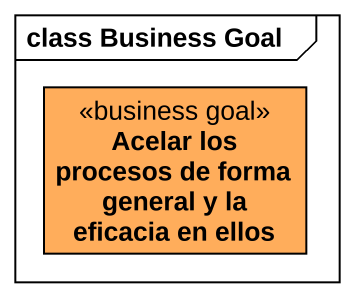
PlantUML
@startuml
mainframe class Business Goal
hide circle
hide empty members
class "Acelar los procesos de forma general y la eficacia en ellos" as Acelar_los_procesos_de <<business goal>> #FFAD5B
@enduml
